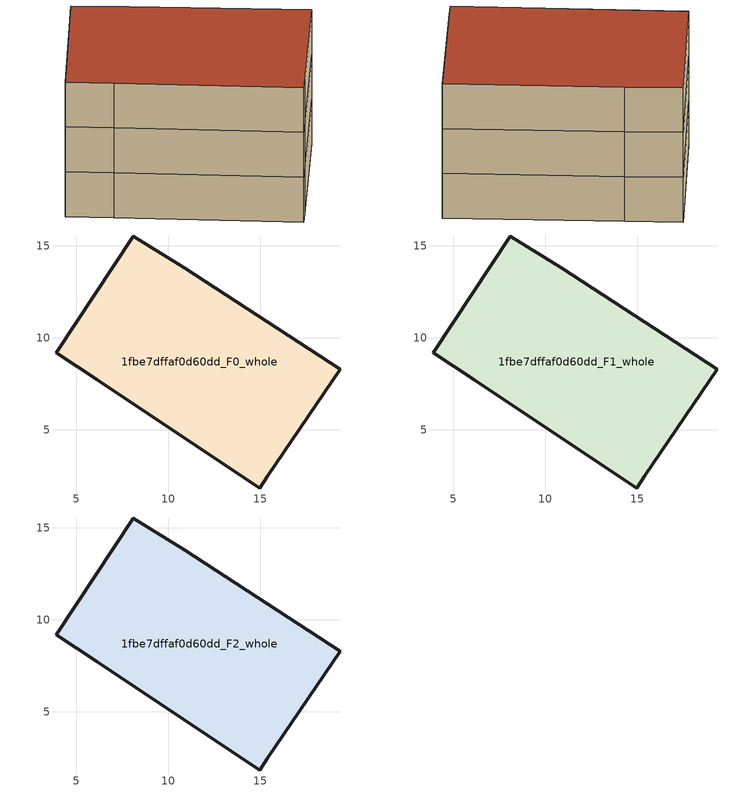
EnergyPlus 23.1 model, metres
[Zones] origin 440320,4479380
1fbe7dffaf0d60dd_F0_whole
 floor ground (EU_floor_Construction): 19.37,8.27 15.43,2.5 14.97,1.82 6.14,7.7 3.9,9.17 8.11,15.53 10.87,13.8 z0
 wall outside (EU_wall_Construction): 19.37,8.27 10.87,13.8 8.11,15.53 3.9,9.17 6.14,7.7 14.97,1.82 15.43,2.5 19.37,8.27 z0:3
1fbe7dffaf0d60dd_F1_whole
 floor to 1fbe7dffaf0d60dd_F0_whole (EU_floor_Construction): 19.37,8.27 15.43,2.5 14.97,1.82 6.14,7.7 3.9,9.17 8.11,15.53 10.87,13.8 z3
 wall outside (EU_wall_Construction): 19.37,8.27 10.87,13.8 8.11,15.53 3.9,9.17 6.14,7.7 14.97,1.82 15.43,2.5 19.37,8.27 z3:6
1fbe7dffaf0d60dd_F2_whole
 floor to 1fbe7dffaf0d60dd_F1_whole (EU_floor_Construction): 19.37,8.27 15.43,2.5 14.97,1.82 6.14,7.7 3.9,9.17 8.11,15.53 10.87,13.8 z6
 wall outside (EU_wall_Construction): 19.37,8.27 10.87,13.8 8.11,15.53 3.9,9.17 6.14,7.7 14.97,1.82 15.43,2.5 19.37,8.27 z6:9
 roof outside (EU_roof_Construction): 15.43,2.5 19.37,8.27 10.87,13.8 8.11,15.53 3.9,9.17 6.14,7.7 14.97,1.82 z9
[Building]
EU S2 Campaign: North Axis=0; Terrain=City; Solar Distribution=FullExterior
[Site:Location]
Madrid: Latitude=40.5; Longitude=-3.5; Time Zone=1; Elevation=609
[SizingPeriod:WeatherFileDays]
AnnualSizingPeriod: Begin Month=1; Begin Day of Month=1; End Month=12; End Day of Month=31; Day of Week for Start Day=Monday; Use Weather File Daylight Saving Period=No; Use Weather File Rain and Snow Indicators=No
[MATERIAL]
EU_InternalMass_Material: Roughness=MediumRough; Thickness=0.1; Conductivity=1; Density=1800; Specific Heat=900; Thermal Absorptance=0.9; Solar Absorptance=0.7; Visible Absorptance=0.7
[MATERIAL:NOMASS] Roughness=MediumRough; Thermal Absorptance=0.9; Solar Absorptance=0.7; Visible Absorptance=0.7
Name | Thermal Resistance
EU_wall_NoMass | 0.609216
EU_roof_NoMass | 0.513268
EU_floor_NoMass | 0.568163
[CONSTRUCTION]
EU_wall_Construction: EU_wall_NoMass
EU_roof_Construction: EU_roof_NoMass
EU_floor_Construction: EU_floor_NoMass
EU_InternalMass_Construction: EU_InternalMass_Material
[ZONE] Type=1; Multiplier=1; Ceiling Height=autocalculate; Floor Area=autocalculate; Part of Total Floor Area=Yes
Name | Volume
1fbe7dffaf0d60dd_F0_whole | 309.317
1fbe7dffaf0d60dd_F1_whole; 1fbe7dffaf0d60dd_F2_whole | 309.316
[INTERNALMASS] Construction=EU_InternalMass_Construction; Surface Area=103.105
Name | Zone or ZoneList
1fbe7dffaf0d60dd_F0_whole_EU_InternalMass | 1fbe7dffaf0d60dd_F0_whole
1fbe7dffaf0d60dd_F1_whole_EU_InternalMass | 1fbe7dffaf0d60dd_F1_whole
1fbe7dffaf0d60dd_F2_whole_EU_InternalMass | 1fbe7dffaf0d60dd_F2_whole
[OTHEREQUIPMENT] Fuel Type=Electricity; Design Level Calculation Method=Watts/Area; Power per Zone Floor Area=1; Fraction Latent=0; Fraction Radiant=0; Fraction Lost=0; Carbon Dioxide Generation Rate=0; EndUse Subcategory=EU_Step8_InternalGains
Name | Zone or ZoneList or Space or SpaceList | Schedule
EU_Step8_InternalGain_1fbe7dffaf0d60dd_F0_whole_f000 | 1fbe7dffaf0d60dd_F0_whole | EU_Step8_GainSchedule_1fbe7dffaf0d60dd_F0_whole_f000
EU_Step8_InternalGain_1fbe7dffaf0d60dd_F1_whole_f000 | 1fbe7dffaf0d60dd_F1_whole | EU_Step8_GainSchedule_1fbe7dffaf0d60dd_F1_whole_f000
EU_Step8_InternalGain_1fbe7dffaf0d60dd_F2_whole_f000 | 1fbe7dffaf0d60dd_F2_whole | EU_Step8_GainSchedule_1fbe7dffaf0d60dd_F2_whole_f000
[ZONEVENTILATION:DESIGNFLOWRATE] Schedule=EU_AlwaysOn; Design Flow Rate Calculation Method=AirChanges/Hour; Air Changes per Hour=0.752966; Ventilation Type=Natural; Fan Pressure Rise=0; Fan Total Efficiency=1; Constant Term Coefficient=1; Temperature Term Coefficient=0; Velocity Term Coefficient=0; Velocity Squared Term Coefficient=0; Minimum Indoor Temperature=-100; Maximum Indoor Temperature=100; Delta Temperature=-100; Minimum Outdoor Temperature=-100; Maximum Outdoor Temperature=100; Maximum Wind Speed=40
Name | Zone or ZoneList or Space or SpaceList
EU_ConstantAir_1fbe7dffaf0d60dd_F0_whole | 1fbe7dffaf0d60dd_F0_whole
EU_ConstantAir_1fbe7dffaf0d60dd_F1_whole | 1fbe7dffaf0d60dd_F1_whole
EU_ConstantAir_1fbe7dffaf0d60dd_F2_whole | 1fbe7dffaf0d60dd_F2_whole
[HVACTEMPLATE:THERMOSTAT] Constant Heating Setpoint=20; Constant Cooling Setpoint=50
EU_HeatOnly_1fbe7dffaf0d60dd_F0_whole; EU_HeatOnly_1fbe7dffaf0d60dd_F1_whole; EU_HeatOnly_1fbe7dffaf0d60dd_F2_whole
[HVACTEMPLATE:ZONE:IDEALLOADSAIRSYSTEM] System Availability Schedule=EU_AlwaysOn; Maximum Heating Supply Air Temperature=50; Minimum Cooling Supply Air Temperature=13; Maximum Heating Supply Air Humidity Ratio=0.0156; Minimum Cooling Supply Air Humidity Ratio=0.0077; Heating Limit=NoLimit; Cooling Limit=NoLimit; Heating Availability Schedule=EU_AlwaysOn; Cooling Availability Schedule=EU_CoolingOff; Dehumidification Control Type=ConstantSensibleHeatRatio; Cooling Sensible Heat Ratio=0.7; Dehumidification Setpoint=60; Humidification Control Type=None; Humidification Setpoint=30; Outdoor Air Method=None; Outdoor Air Flow Rate per Person=0.00944; Outdoor Air Flow Rate per Zone Floor Area=0; Outdoor Air Flow Rate per Zone=0; Demand Controlled Ventilation Type=None; Outdoor Air Economizer Type=NoEconomizer; Heat Recovery Type=None; Sensible Heat Recovery Effectiveness=0.7; Latent Heat Recovery Effectiveness=0.65
Name | Template Thermostat
1fbe7dffaf0d60dd_F0_whole | EU_HeatOnly_1fbe7dffaf0d60dd_F0_whole
1fbe7dffaf0d60dd_F1_whole | EU_HeatOnly_1fbe7dffaf0d60dd_F1_whole
1fbe7dffaf0d60dd_F2_whole | EU_HeatOnly_1fbe7dffaf0d60dd_F2_whole
[SIZING:ZONE] Zone Cooling Design Supply Air Temperature Input Method=SupplyAirTemperature; Zone Cooling Design Supply Air Temperature=13; Zone Heating Design Supply Air Temperature Input Method=SupplyAirTemperature; Zone Heating Design Supply Air Temperature=50; Zone Cooling Design Supply Air Humidity Ratio=0.008; Zone Heating Design Supply Air Humidity Ratio=0.008; Cooling Design Air Flow Method=DesignDay; Cooling Design Air Flow Rate=0; Cooling Minimum Air Flow per Zone Floor Area=0.000762; Cooling Minimum Air Flow=0; Cooling Minimum Air Flow Fraction=0.2; Heating Design Air Flow Method=DesignDay; Heating Design Air Flow Rate=0; Heating Maximum Air Flow per Zone Floor Area=0.002032; Heating Maximum Air Flow=0.141576; Heating Maximum Air Flow Fraction=0.3; Account for Dedicated Outdoor Air System=No; Dedicated Outdoor Air System Control Strategy=NeutralSupplyAir; Dedicated Outdoor Air Low Setpoint Temperature for Design=autosize; Dedicated Outdoor Air High Setpoint Temperature for Design=autosize; Zone Load Sizing Method=Sensible Load Only No Latent Load; Zone Latent Cooling Design Supply Air Humidity Ratio Input Method=HumidityRatioDifference; Zone Cooling Design Supply Air Humidity Ratio Difference=0.005; Zone Latent Heating Design Supply Air Humidity Ratio Input Method=HumidityRatioDifference; Zone Humidification Design Supply Air Humidity Ratio Difference=0.005
1fbe7dffaf0d60dd_F0_whole; 1fbe7dffaf0d60dd_F1_whole; 1fbe7dffaf0d60dd_F2_whole
[SCHEDULE:CONSTANT]
Name | Hourly Value
EU_AlwaysOn | 1
EU_CoolingOff | 0
[SCHEDULE:FILE] Column Number=1; Rows to Skip at Top=0; Number of Hours of Data=8760; Column Separator=Comma; Interpolate to Timestep=No; Minutes per Item=60; Adjust Schedule for Daylight Savings=Yes
Name | File
EU_Step8_GainSchedule_1fbe7dffaf0d60dd_F0_whole_f000 | C:\Users\o_iseri\Desktop\OpenUBEM\openubem\outputs\eu_evidence\EU-11\ES-MAD-BERRUGUETE\idfs\1fbe7dffaf0d60dd\1fbe7dffaf0d60dd_F0_whole_f000_gain.csv
EU_Step8_GainSchedule_1fbe7dffaf0d60dd_F1_whole_f000 | C:\Users\o_iseri\Desktop\OpenUBEM\openubem\outputs\eu_evidence\EU-11\ES-MAD-BERRUGUETE\idfs\1fbe7dffaf0d60dd\1fbe7dffaf0d60dd_F1_whole_f000_gain.csv
EU_Step8_GainSchedule_1fbe7dffaf0d60dd_F2_whole_f000 | C:\Users\o_iseri\Desktop\OpenUBEM\openubem\outputs\eu_evidence\EU-11\ES-MAD-BERRUGUETE\idfs\1fbe7dffaf0d60dd\1fbe7dffaf0d60dd_F2_whole_f000_gain.csv
